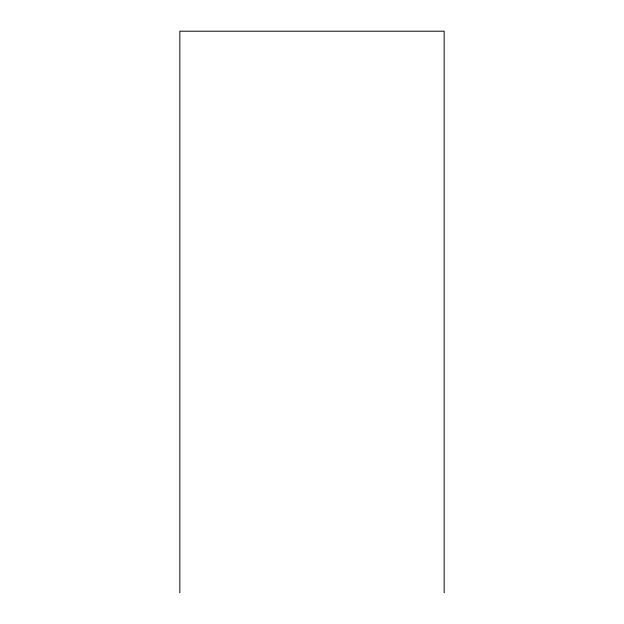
<?xml version="1.0" encoding="UTF-8"?>
<svg xmlns="http://www.w3.org/2000/svg" width="624" height="624" viewBox="0 0 624 624"><rect width="100%" height="100%" fill="white"/><g stroke="black" fill="none" stroke-linecap="round" stroke-linejoin="round"><path stroke-width="0.94" d="M444.148 592.8L444.148 31.2L179.852 31.2L179.852 592.8"/></g></svg>
